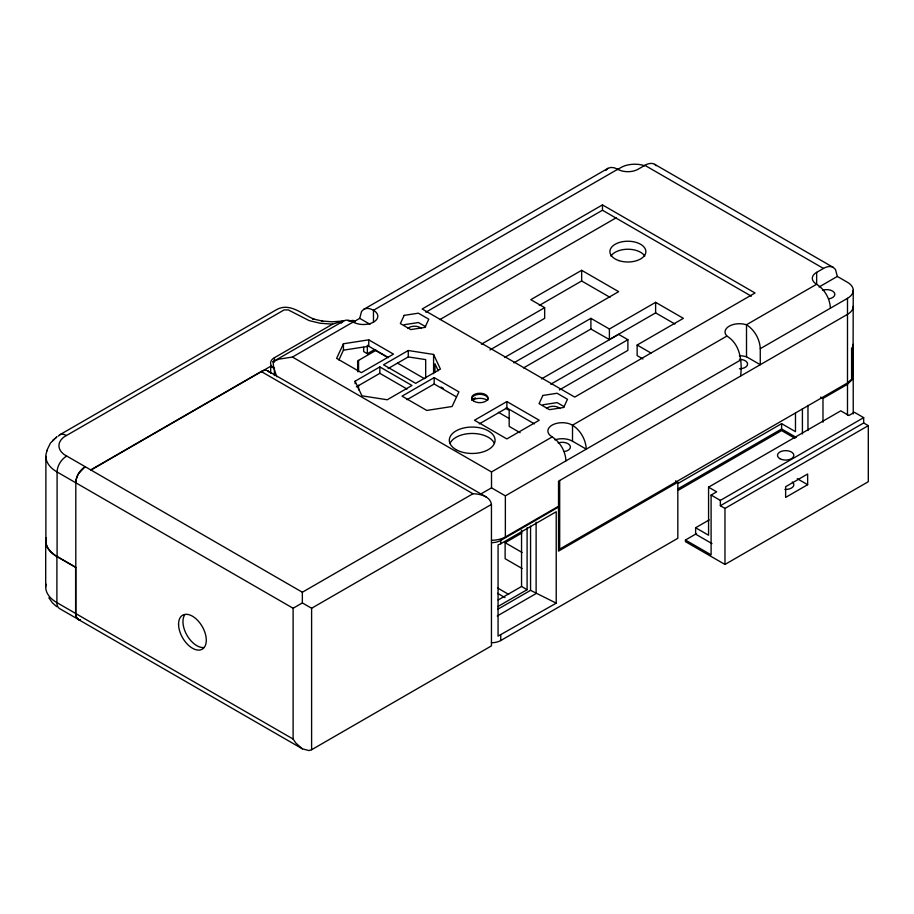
<?xml version="1.0" encoding="UTF-8"?>
<svg xmlns="http://www.w3.org/2000/svg" width="914" height="914" viewBox="0 0 914 914"><rect width="100%" height="100%" fill="white"/><g stroke="black" fill="none" stroke-linecap="round" stroke-linejoin="round"><path stroke-width="1.37" d="M572.507 441.211L572.53 425.181L726.881 336.066C740.454 344.27 742.294 361.727 740.637 376.031M853.105 344.807L853.242 290.321M352.553 322.493L359.716 318.358L361.556 311.411L363.749 309.355L607.993 168.336L610.838 167.445L614.151 167.753L617.715 169.261A14.384 8.306 0 0 0 638.052 169.261L644.873 165.331A19.365 11.185 -60 0 1 654.71 164.337L833.305 267.436L835.487 269.493L837.327 276.439L847.495 282.312A19.617 11.322 0 0 1 847.495 298.33L847.495 382.943L559.688 549.108L559.688 480.501M46.671 450.796L50.464 443.027L56.908 436.823L55.217 438.274M343.436 343.767L336.615 358.379L361.35 372.661L393.477 354.118L368.753 339.837L343.436 343.767L343.436 350.176L338.888 359.922M852.568 347.171L851.597 348.531L851.597 379.23L847.495 382.943M605.811 170.392L607.993 168.336M341.242 323.133L343.436 321.088A19.331 11.162 60 0 1 353.158 322.002L353.261 322.082A14.384 8.306 0 0 0 373.598 322.082A14.384 8.306 0 0 0 373.598 310.337L373.472 310.28A19.331 11.162 60 0 0 363.749 309.355M52.566 440.559L54.417 438.983M820.681 397.087L822.988 398.424L847.495 384.28L852.568 379.196L852.534 347.309L853.196 344.372L853.23 413.882M344.132 320.597L332.582 324.15L320.3 323.27L309.229 320.631L288.264 309.915L284.128 309.915L64.163 436.846A25.181 14.533 0 0 0 64.163 454.544L302.351 592.238L472.961 493.743C480.033 493.926 490.178 496.119 491.446 504.425L491.446 645.89L311.605 749.731L308.898 750.565L302.351 748.817L78.524 619.578A13.082 7.552 -60 0 1 75.805 613.591L75.805 482.798A13.082 7.552 -60 0 1 78.524 473.692L85.059 466.78A13.047 7.54 -60 0 0 75.816 482.798M59.753 434.801L276.474 309.697C289.727 302.134 302.271 314.359 313.902 319.089L312.531 318.757L322.711 321.202L322.002 321.031L332.17 321.797L341.95 321.122M274.383 375.528L274.383 368.422A13.082 7.552 0 0 1 274.383 357.74L332.582 324.15M343.436 321.088L273.035 361.716L273.777 367.954L276.759 376.728M90.6 469.99L261.21 371.495A13.082 7.552 -60 0 1 269.219 372.204M90.84 470.116L270.681 366.286L274.383 368.422M273.754 362.093L273.035 361.716L278.724 359.179L292.457 357.054L353.158 322.002M617.715 169.261L373.472 310.28L373.472 322.288M617.316 169.638L620.949 167.536A19.617 11.322 0 0 1 644.633 165.731M602.463 204.896L422.142 309.001L574.723 397.087L755.033 292.983L602.463 204.896L602.463 210.243L425.855 312.2M363.658 347.354L363.658 351.582L367.359 353.718L374.294 349.708L387.753 357.477M376.18 350.222L357.648 360.916L357.648 371.735M439.885 319.58L616.31 217.726M355.112 381.207L379.847 366.925L411.974 385.479L387.239 399.761L361.933 395.819L355.112 381.207L355.112 383.766M408.272 350.508L383.537 364.789L415.676 383.343L440.411 369.062L433.59 354.449L408.272 350.508L408.272 356.917L388.119 368.548M356.346 386.896L379.847 373.335L407.027 389.033M504.562 357.511L618.641 291.657L581.658 270.304L530.794 299.666L544.664 307.664L544.664 318.346L489.915 349.959M539.271 305.447L581.658 280.975L610.004 297.347M481.404 344.201L544.664 307.664M434.173 377.608L402.034 396.15L426.769 410.432L452.087 406.502L458.908 391.889L434.173 377.608L434.173 384.006L406.981 399.704M513.794 362.858L590.901 318.346L609.398 329.017L655.624 302.328L683.364 318.346L637.138 345.035L637.138 355.58L642.908 358.974M523.585 367.885L590.901 329.029L609.398 339.562L655.624 312.874L674.92 324.013M472.035 399.784L475.394 397.841M541.534 378.876L618.641 334.364L627.884 339.7L627.884 350.382L559.357 389.947M506.87 401.554L474.503 420.246L506.87 438.926L539.237 420.246L506.87 401.554L506.87 407.964L534.439 423.879M479.302 423.879L506.87 407.964M550.788 384.211L627.884 339.7M830.403 308.189C829.946 298.627 824.645 289.292 816.522 284.174A14.384 8.306 0 0 1 816.522 272.429L823.468 268.442A19.365 11.174 -60.1 0 1 833.294 267.448M292.457 357.054L491.504 471.967L552.182 436.926C560.236 442.09 565.503 451.345 565.949 460.885M816.648 284.243L746.51 324.733L743.151 324.002A14.384 8.306 0 0 0 725.533 334.17L726.881 336.066M819.081 286.985L837.327 276.439M481.701 493.48L491.526 487.848L505.362 495.856L505.362 536.964A19.617 11.322 0 0 1 491.492 540.277M302.351 748.817L295.816 743.013L293.108 739.049L293.108 608.256L302.351 602.92L302.351 592.238M505.362 495.856L740.637 360.025M739.426 355.752A14.384 8.306 0 0 1 743.151 356.037L746.51 356.768L760.265 364.709L760.265 348.691L847.495 298.33M302.351 602.92L311.605 608.256L491.446 504.425M505.362 536.964L558.534 506.265L558.534 481.175L847.495 314.347A19.617 11.322 0 0 0 853.242 306.339M491.492 542.653A13.082 7.552 0 0 0 500.746 540.448L558.534 507.064L558.534 551.108L677.822 482.238L677.822 538.3L500.746 640.531A13.082 7.552 0 0 1 491.492 642.736M500.746 543.761L556.226 511.737L556.226 603.16L498.061 636.121L498.073 544.938L500.746 543.761L500.746 540.448M522.1 568.508L505.134 558.717L505.134 542.699L521.86 533.045M678.291 483.3L781.607 423.65L795.477 431.659L795.477 413.288M678.291 488.647L781.607 428.986L796.3 437.463M678.268 490.258L781.607 430.585L794.997 438.32M498.176 599.972L521.551 586.48L527.092 589.679L527.092 527.755M497.73 606.633L527.092 589.679M711.983 543.602L695.623 534.153L695.623 527.755L708.567 535.227L708.567 487.173L840.789 410.832L848.878 415.504L854.43 412.305L863.673 417.641L863.673 422.976L720.358 505.728L720.358 500.392L863.673 417.641M497.799 609.261L530.566 590.341L556.226 603.16M497.273 615.967L536.118 593.552L536.118 522.214M863.673 422.976L868.3 425.65L868.3 481.701L724.973 564.452L685.443 541.636L685.443 540.025L711.103 554.844L711.103 495.057L716.656 491.846L708.567 487.173M720.358 505.728L724.973 508.401L868.3 425.65M695.623 527.755L709.207 519.906M685.443 540.025L696.571 533.605M807.645 484.694L785.629 497.41L785.629 486.728L807.645 474.012L807.645 484.694L797.248 478.685M404.171 324.721L418.384 322.528L425.661 326.732M343.436 350.176L368.753 346.235L388.53 357.66M542.87 404.799L557.083 402.606L564.361 406.81M408.272 356.917L425.684 359.625L425.684 377.962M78.524 619.578L80.432 620.172M347.971 320.597L349.102 321.145L352.873 320.346L355.295 321.705M644.873 165.331L823.468 268.442M602.463 210.243L751.342 296.193M637.138 345.035L651.008 353.044M711.103 495.057L720.358 500.392M675.503 480.901L677.822 482.238M359.716 318.358L370.033 324.31M505.511 408.25L509.178 410.363L509.178 426.381L520.135 432.71M498.393 412.283L509.509 418.703M440.994 387.022L443.416 388.416M434.173 384.006L456.429 396.859M397.544 363.132L424.462 378.67M267.745 370.844L486.031 496.873M261.21 371.495L472.961 493.743M505.134 542.699L522.1 552.49M497.582 587.988L508.675 594.397M497.582 593.323L504.985 597.596M293.108 608.256L57.091 471.99A38.251 22.085 0 0 1 47.185 450.659M46.214 537.98A38.251 22.085 0 0 0 57.091 556.477L75.805 567.286M46.031 538.083A38.251 22.085 0 0 0 56.908 556.58L75.622 567.388L75.622 613.431A13.082 7.552 -60 0 0 80.249 620.012M75.622 613.431L56.908 602.623A38.251 22.085 0 0 1 46.031 584.126M75.805 613.591L293.108 739.049M78.341 619.418L59.696 608.667A13.082 7.792 -58.3 0 1 56.897 602.623L56.908 556.58M552.182 436.926L549.885 435.213A14.361 8.295 0 0 1 553.358 424.473A14.361 8.295 0 0 1 572.267 425.056C580.447 430.174 585.805 439.543 586.262 449.151L572.267 441.074A14.361 8.295 0 0 0 554.912 439.874M56.759 606.69L52.452 602.886L48.853 597.802M654.721 164.337L656.172 165.708M438.229 370.787L434.95 363.772L434.95 372.238M760.265 348.691C759.808 339.151 754.541 329.908 746.51 324.733L746.51 356.768M491.526 487.848L491.504 471.967M847.495 384.28L847.495 415.105M822.988 398.424L822.988 422.245M816.648 272.372L816.648 284.391M807.965 405.382L807.965 430.551M802.412 408.684L802.412 433.979M781.607 423.65L781.607 428.986M724.973 508.401L724.973 564.452M655.624 302.328L655.624 312.874M609.398 329.017L609.398 339.562M590.901 318.346L590.901 329.029M581.658 270.304L581.658 280.975M530.566 526.144L530.566 590.341M521.551 530.177L521.551 586.48M500.746 635.184L500.746 640.531M433.59 354.449L433.59 373.723M379.847 366.925L379.847 373.335M368.753 339.837L368.753 346.235M367.359 345.275L367.359 353.718M358.574 360.39L358.574 371.621M358.574 385.205L358.574 389.878M311.605 608.256L311.605 749.731M274.383 357.74L274.383 362.001M270.681 366.286L270.681 373.392M57.091 556.477L57.091 471.99A13.059 7.78 -58.3 0 1 66.608 456.166M45.883 456.372L45.883 540.86M45.7 540.962L45.7 587.005M203.765 647.546A19.617 11.322 60 0 1 187.016 635.344A19.617 11.322 60 0 1 184.811 614.734M58.279 436.161A13.082 7.552 60 0 1 66.288 435.441M822.6 290.241A8.169 4.719 0 0 1 834.242 292.514A8.169 4.719 0 0 1 828.804 298.878M558.146 442.924A8.169 4.719 0 0 1 569.788 445.209A8.169 4.719 0 0 1 564.349 451.573M407.781 328.457A7.849 4.524 0 0 1 421.365 328.457M546.481 408.535A7.849 4.524 0 0 1 560.065 408.535M472.424 400.092A10.465 6.032 0 0 1 487.219 400.092M471.932 400.241A8.169 4.719 0 0 1 479.827 394.311A8.169 4.719 0 0 1 487.722 400.241M450.088 443.256A22.884 13.207 0 0 1 472.195 433.453A22.884 13.207 0 0 1 494.303 443.256M610.986 256.069A17.983 10.385 0 0 1 627.884 249.236A17.983 10.385 0 0 1 644.781 256.069M739.426 359.339A8.169 4.719 0 0 1 747.595 364.058A8.169 4.719 0 0 1 739.426 368.776M792.347 481.998A8.169 4.719 0 0 1 792.735 487.071A8.169 4.719 0 0 1 784.932 489.413M404.171 315.376L400.366 323.579L410.763 329.588L424.976 327.395L428.78 319.192L418.384 313.182L404.171 315.376M542.87 395.454L539.066 403.657L549.463 409.666L563.675 407.473L567.48 399.269L557.083 393.26L542.87 395.454M178.561 624.205A19.617 11.322 60 0 0 199.366 650.083A19.617 11.322 60 0 0 199.366 622.343A19.617 11.322 60 0 0 178.561 624.205M474.046 401.292A8.169 4.719 0 0 0 487.722 399.178A8.169 4.719 0 0 0 477.714 393.397A8.169 4.719 0 0 0 474.046 401.292M456.017 449.608A22.884 13.207 0 0 0 494.303 443.678A22.884 13.207 0 0 0 466.277 427.501A22.884 13.207 0 0 0 456.017 449.608M618.892 260.604A17.983 10.385 0 0 0 645.867 251.613A17.983 10.385 0 0 0 618.892 242.621A17.983 10.385 0 0 0 618.892 260.604M779.882 458.679A8.169 4.719 0 0 0 793.558 456.566A8.169 4.719 0 0 0 783.538 450.785A8.169 4.719 0 0 0 779.882 458.679"/></g></svg>
